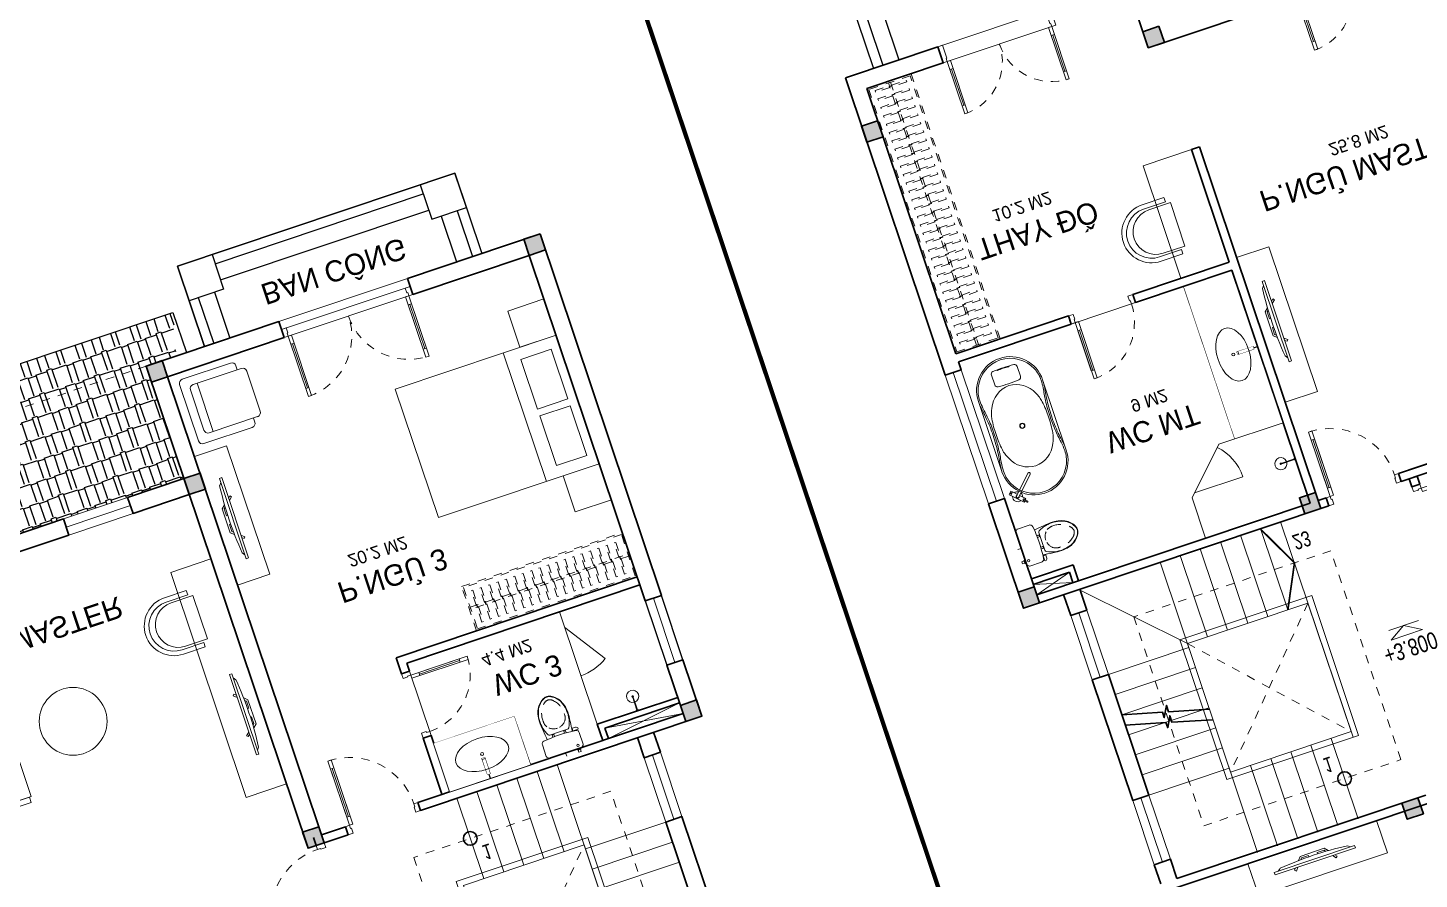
# Model space of a CAD drawing. Header units: metres. Extents: x 568336 to 569219, y 2065964 to 2066430.
# Drawn here: x 568357.95 to 568374.36, y 2066079.41 to 2066089.45 of the extents above; entities that cross this region are included whole.
import ezdxf

# ---------------------------------------------------------------- set-up
doc = ezdxf.new("R2010")
doc.units = ezdxf.units.M
for name, pattern in [('CENTER', [2, 1.25, -0.25, 0.25, -0.25]), ('DASHED', [0.75, 0.5, -0.25]), ('HIDDEN', [0.375, 0.25, -0.125]), ('HIDDEN2', [0.1875, 0.125, -0.0625]), ('X-5M-G-MB PHONGNGU$0$HIDDEN2', [0.1875, 0.125, -0.0625]), ('xref-thap C (mb tang 32-2)$0$HIDDEN', [0.375, 0.25, -0.125]), ('Xref-VCMT-BT3 - tuong bao$0$HIDDEN', [0.375, 0.25, -0.125])]:
    doc.linetypes.add(name, pattern=pattern)
doc.layers.get('0').update_dxf_attribs({"linetype": 'CONTINUOUS'})
doc.layers.get('DEFPOINTS').update_dxf_attribs({"linetype": 'CONTINUOUS'})
for name, color, linetype, lineweight in [('-CONCRETE', 1, 'CONTINUOUS', 35), ('-DOOR', 137, 'CONTINUOUS', 9), ('-FURNITURE', 46, 'CONTINUOUS', 9), ('-HIDE', 3, 'HIDDEN', 13), ('-KH', 143, 'CONTINUOUS', 13), ('-LINE1', 7, 'CONTINUOUS', 18), ('-RANH GIOI KHU DAT', 12, 'CENTER', 18), ('-TEXT', 7, 'CONTINUOUS', 15), ('-WALL', 4, 'CONTINUOUS', 35), ('Bighome_khuat', 251, 'DASHED', 5), ('TEXT25', 2, 'CONTINUOUS', 13)]:
    doc.layers.add(name, color=color, linetype=linetype, lineweight=lineweight)
for name, color, linetype in [('-HATCH CONCRETE', 54, 'CONTINUOUS'), ('1-NETMANH', 8, 'CONTINUOUS'), ('13. NET HATCH', 252, 'CONTINUOUS'), ('SOLO', 7, 'CONTINUOUS')]:
    doc.layers.add(name, color=color, linetype=linetype)
doc.styles.add('1', font='arial.ttf')
doc.styles.add('T1', font='', dxfattribs={"height": 200})
doc.styles.get('T1').set_extended_font_data('VNgeometric Light')

# ---------------------------------------------------------------- blocks, each defined once
blk = doc.blocks.new('XR.MB.LM123$0$tvi 1')
blk.add_lwpolyline([(29, 0), (29, -1000), (0, -1000), (0, 0)], close=True)
for points in [[(29, -50), (52, -81)], [(-24, -236), (-39, -252)], [(0, -285), (-39, -252)], [(0, -256), (-24, -236)], [(70, -315), (111, -350), (111, -650), (70, -685)], [(89, -446), (89, -360), (71, -345)], [(89, -446), (73, -446)], [(89, -554), (89, -640), (71, -655)], [(89, -554), (73, -554)], [(0, -715), (-39, -748)], [(-24, -764), (-39, -748)], [(0, -744), (-24, -764)], [(29, -950), (52, -919)]]:
    blk.add_lwpolyline(points)
blk.add_arc((-4025, -500), 4099, 354.1311, 5.8689)
blk = doc.blocks.new('Sink_Cicle')
blk.add_lwpolyline([(17, -50), (-17, -50), (-18, -252), (17, -252)], close=True)
blk.add_circle((0, -300), 17.5)
at = {"layer": 'DEFPOINTS'}
blk.add_line((0, -100), (0, 0), dxfattribs=at)
blk.add_wipeout([(17, -50), (-17, -50), (-18, -252), (17, -252)])
at = {"layer": '-FURNITURE', "linetype": 'Continuous'}
blk.add_ellipse((0, -300), major_axis=(-325, 0), ratio=0.584615, dxfattribs=at)
blk.add_line((-18, -237), (17, -237))
blk = doc.blocks.new('*U188')
at = {"ltscale": 300}
blk.add_lwpolyline([(0, 0), (1900, 0), (1900, -600), (0, -600)], close=True, dxfattribs=at)
blk.add_wipeout([(0, 0), (1900, 0), (1900, -600), (0, -600)], dxfattribs=at)
blk.add_blockref('Sink_Cicle', (950, 0), dxfattribs=at)
blk = doc.blocks.new('A$C52EE6B0C')
for p, q in [((-17.21, 15.73), (17.22, 15.73)), ((-17.21, -15.76), (17.25, -15.76))]:
    blk.add_line(p, q)
for radius in [1.2, 1.06]:
    blk.add_circle((0, -0.01), radius)
for centre, radius, start, end in [((-17.24, -0.01), 15.75, 90.00005, 180.00602), ((-17.21, 0), 15.03, 114.01434, 180.05883), ((-17.26, 0.1), 14.92, 89.8926, 114.01434), ((-18.18, -21.57), 37.31, 80.32537, 88.55949), ((-17.86, -16.41), 31.44, 80.9553, 88.85173), ((3.49, 116.01), 102.69, 260.80643, 264.35645), ((10, 158.8), 145.24, 261.32176, 262.65662), ((-0.88, 77.07), 62.8, 262.97229, 270.8035), ((-0.44, 89.41), 75.84, 265.33614, 270.33552), ((0.89, 77.07), 62.8, 269.1965, 277.02771), ((0.58, 84.46), 70.9, 269.53626, 275.75097), ((-18.44, 226.88), 214.55, 276.99221, 278.59677), ((-9.99, 158.8), 145.24, 277.34338, 278.67824), ((18.19, -21.57), 37.31, 91.44051, 99.67463), ((17.5, -11.01), 26.04, 90.57162, 98.52624), ((17.38, 0.65), 14.38, 65.52402, 90.57162), ((17.25, -0.01), 15.75, 359.99398, 89.99995), ((17.03, -0.12), 15.22, 0.40185, 65.52402), ((-7.45, -0.4), 12.19, 113.36694, 178.17202), ((-5.42, -2.21), 14.69, 98.51976, 117.85129), ((-0.26, -36.68), 49.55, 89.69838, 98.51976), ((0.27, -36.68), 49.55, 81.48024, 90.30162), ((5.43, -2.21), 14.69, 62.14871, 81.48024), ((7.46, -0.4), 12.19, 1.82798, 66.63306), ((28.3, 2.77), 0.286, 160.80789, 185.67758), ((1.03, 0.06), 27.11, 359.84479, 5.67758), ((28.15, 2.82), 0.123, 123.47411, 160.80789), ((28.12, 2.87), 0.0732, 85.79125, 123.47411), ((28.11, 2.83), 0.109, 39.09426, 85.79125), ((27.99, 2.72), 0.275, 4.9413, 41.00239), ((1.84, 0.05), 26.56, 359.86069, 5.81543), ((-17.24, -0.02), 15.75, 179.99398, 269.99995), ((-17.21, -0.03), 15.03, 179.94113, 245.98566), ((-7.45, 0.37), 12.19, 181.82798, 246.63306), ((7.46, 0.37), 12.19, 293.36694, 358.17202), ((17.25, -0.02), 15.75, 270.00005, 0.00602), ((17.03, 0.09), 15.22, 294.47598, 359.59814), ((1.03, -0.09), 27.11, 354.32242, 0.15521), ((28.3, -2.8), 0.286, 174.32242, 199.19211), ((28.15, -2.85), 0.123, 199.19211, 236.52589), ((28.12, -2.89), 0.0732, 236.52589, 274.20875), ((28.11, -2.86), 0.109, 274.20875, 320.90574), ((27.99, -2.75), 0.275, 318.99761, 355.0587), ((1.84, -0.08), 26.56, 354.18457, 0.13931), ((-5.42, 2.18), 14.69, 242.14871, 261.48024), ((-0.26, 36.65), 49.55, 261.48024, 270.30162), ((0.27, 36.65), 49.55, 269.69838, 278.51976), ((5.43, 2.18), 14.69, 278.51976, 297.85129), ((-17.26, -0.13), 14.92, 245.98566, 270.1074), ((-18.18, 21.54), 37.31, 271.44051, 279.67463), ((-17.86, 16.38), 31.44, 271.14827, 279.0447), ((3.49, -116.04), 102.69, 95.64355, 99.19357), ((10, -158.82), 145.24, 97.34338, 98.67824), ((-0.88, -77.1), 62.8, 89.1965, 97.02771), ((-0.44, -89.44), 75.84, 89.66448, 94.66386), ((0.58, -84.49), 70.9, 84.24903, 90.46374), ((0.89, -77.1), 62.8, 82.97229, 90.8035), ((-18.44, -226.91), 214.55, 81.40323, 83.00779), ((-9.99, -158.82), 145.24, 81.32176, 82.65662), ((18.19, 21.54), 37.31, 260.32537, 268.55949), ((17.5, 10.99), 26.04, 261.47376, 269.42838), ((17.38, -0.67), 14.38, 269.42838, 294.47598)]:
    blk.add_arc(centre, radius, start, end)
at = {"layer": 'DEFPOINTS'}
for tag, p in [('MODELNUMBER', (0, 0)), ('TRADENAME', (0, 0)), ('PRODUCT', (0, 0)), ('MATERIAL', (0, -0.01))]:
    blk.add_attdef(tag, p, '', height=0.001, dxfattribs=at)
blk = doc.blocks.new('A$C4D835AF5')
at = {"layer": '-FURNITURE', "ltscale": 8}
for p, q in [((-3.94, 0.33), (-3.94, 0.87)), ((-3.86, 0.31), (-3.92, 0.31)), ((3.15, 0.91), (-3.9, 0.91)), ((-3.55, 0.46), (-3.55, 0.49)), ((-3.34, 0.49), (-3.34, 0.46)), ((-0.59, 0), (-0.59, -12.09)), ((0.59, 0), (0.59, -12.09)), ((3.15, -0.91), (3.15, 0.91)), ((3.17, 0.9), (3.15, 0.9)), ((3.17, -0.9), (3.17, 0.9)), ((3.19, 0.91), (3.98, 0.91)), ((4, -0.89), (4, 0.89)), ((-3.94, -0.87), (-3.94, -0.33)), ((-3.86, -0.31), (-3.92, -0.31)), ((-0.59, -0.91), (-3.9, -0.91)), ((-3.7, -0.45), (-3.7, -0.42)), ((-3.63, -0.46), (-3.62, -0.45)), ((-3.59, -0.47), (-3.59, -0.46)), ((-3.52, -0.47), (-3.52, -0.47)), ((-3.48, -0.49), (-3.49, -0.47)), ((-3.41, -0.49), (-3.4, -0.47)), ((-3.37, -0.47), (-3.37, -0.47)), ((-3.3, -0.47), (-3.3, -0.46)), ((-3.26, -0.46), (-3.27, -0.45)), ((-3.19, -0.45), (-3.19, -0.42)), ((3.15, -0.91), (0.59, -0.91)), ((3.17, -0.9), (3.15, -0.9)), ((3.19, -0.91), (3.98, -0.91))]:
    blk.add_line(p, q, dxfattribs=at)
for radius in [0.311, 0.264]:
    blk.add_circle((3.58, 0), radius, dxfattribs=at)
for centre, radius, start, end in [((-5.16, 0), 0.25, 92.26055, 178.09314), ((-5.17, -0.01), 0.24, 175.39887, 267.68368), ((-5.41, -2528.91), 2529.16, 89.96608, 89.99458), ((-3.9, 0.87), 0.0394, 90, 180), ((-3.92, 0.33), 0.0197, 180, 270), ((-3.44, -0.18), 0.68, 90.01556, 98.89807), ((-3.45, -0.18), 0.68, 81.10193, 89.98434), ((0, 0), 2.36, 22.54031, 157.45969), ((0, 0), 0.787, 318.59038, 221.40962), ((0, 0), 0.591, 0, 180), ((3.19, 0.89), 0.0197, 90, 180), ((3.98, 0.89), 0.0197, 0, 90), ((-4.56, 275.44), 275.69, 269.87137, 270.13441), ((-3.92, -0.33), 0.0197, 90, 180), ((-3.9, -0.87), 0.0394, 180, 270), ((-3.69, -0.45), 0.0116, 184.97306, 258.03407), ((-3.65, -0.25), 0.212, 257.28159, 272.58374), ((-3.64, -0.45), 0.0113, 272.46568, 345.44763), ((-3.58, -0.47), 0.0111, 186.41498, 247.44266), ((-3.54, -0.29), 0.191, 257.51752, 274.78533), ((-3.53, -0.47), 0.013, 270.86275, 343.93336), ((-3.47, -0.49), 0.0123, 192.37903, 260.14229), ((-3.45, -0.3), 0.207, 262.20059, 277.93411), ((-3.42, -0.49), 0.0113, 277.30775, 350.61998), ((-3.36, -0.47), 0.012, 194.1286, 259.0417), ((-3.34, -0.27), 0.209, 264.20628, 279.02841), ((-3.31, -0.47), 0.013, 269.18756, 350.22193), ((-3.25, -0.45), 0.0111, 194.19217, 261.8514), ((-3.24, -0.24), 0.225, 267.1756, 281.67278), ((-3.2, -0.45), 0.0128, 280.60322, 352.14738), ((0, 0), 2.36, 202.54031, 255.4906), ((0, 0), 2.36, 284.50926, 337.45969), ((3.19, -0.89), 0.0197, 180, 270), ((3.98, -0.89), 0.0197, 270, 0), ((0, -12.09), 0.591, 180, 0)]:
    blk.add_arc(centre, radius, start, end, dxfattribs=at)
blk.add_ellipse((-3.44, 0), major_axis=(0.555, 0), ratio=0.849194, dxfattribs=at)
for tag, p in [('MODELNUMBER', (0, 0.01)), ('TRADENAME', (0, 0.01)), ('PRODUCT', (0, 0.01)), ('MATERIAL', (0, 0))]:
    blk.add_attdef(tag, p, '', height=0.001, dxfattribs=at)
blk = doc.blocks.new('A$C513779E1')
at = {"layer": '-FURNITURE', "ltscale": 5}
for p, q in [((-156, -560), (-156, -682)), ((164, -561), (164, -682))]:
    blk.add_line(p, q, dxfattribs=at)
for centre, radius, start, end in [((-121, -560), 34.2, 97.7975, 180.4786), ((-1, -2204), 1683, 85.3853, 94.2746), ((130, -561), 34.2, 359.5588, 82.2399), ((-122, -683), 34.2, 179.465, 262.1462), ((-1, 962), 1683, 265.7382, 274.6274), ((130, -682), 34.2, 277.7038, 0.3849)]:
    blk.add_arc(centre, radius, start, end, dxfattribs=at)
at = {"layer": '-FURNITURE', "ltscale": 8}
ref = blk.add_blockref('A$C4D835AF5', (-319, 776), dxfattribs=dict(at, xscale=-25.08682081009749, yscale=25.08682081009749, zscale=25.08682081009749, rotation=45))
ref.add_attrib('MODELNUMBER', 'K-T97328-4', (-319, 776), dxfattribs={"layer": 'DEFPOINTS', "height": 0.0251, "rotation": 225})
ref.add_attrib('TRADENAME', 'PURIST', (-319, 776), dxfattribs={"layer": 'DEFPOINTS', "height": 0.0251, "rotation": 225})
ref.add_attrib('PRODUCT', 'BATH FILLER', (-319, 776), dxfattribs={"layer": 'DEFPOINTS', "height": 0.0251, "rotation": 225})
ref.add_attrib('MATERIAL', 'PREMIUM MATERIALS', (-319, 776), dxfattribs={"layer": 'DEFPOINTS', "height": 0.0251, "rotation": 225})
at = {"layer": '-FURNITURE', "xscale": 25.39829667096628, "yscale": 25.39829667096628, "zscale": 25.39829667096628, "rotation": 270}
blk.add_blockref('A$C52EE6B0C', (0, 0), dxfattribs=at).add_auto_attribs({'MODELNUMBER': 'K-1800', 'TRADENAME': 'ABRAZO', 'PRODUCT': 'BATH', 'MATERIAL': 'LITHOCAST'})
blk = doc.blocks.new('shower')
for points in [[(180919, -32316), (180912, -32316), (180912, -32147), (180919, -32147)], [(180929, -32327), (180902, -32327), (180902, -32316), (180929, -32316)]]:
    blk.add_lwpolyline(points, close=True)
for radius, start, end in [(72, 272.7907, 267.2093), (8.35, 294.8355, 245.1645)]:
    blk.add_arc((180916, -32147), radius, start, end)
blk = doc.blocks.new('A$C18091ED7')
for p, q in [((0, -42), (0, 0)), ((146, -27), (179, -27)), ((146, -27), (146, -30)), ((146, -30), (166, -30)), ((153, -37), (146, -30)), ((152, 0), (152, -27)), ((152, 0), (179, 0)), ((153, -37), (166, -37)), ((153, -40), (153, -37)), ((153, -40), (178, -40)), ((153, -40), (178, -40)), ((153, -40), (153, -42)), ((185, -30), (166, -30)), ((178, -37), (166, -37)), ((185, -30), (178, -37)), ((178, -37), (178, -40)), ((178, -40), (178, -42)), ((179, 0), (179, -27)), ((179, -27), (185, -27)), ((185, -27), (185, -30)), ((-83, -267), (-83, -300)), ((-83, -278), (-83, -288)), ((-61, -290), (-83, -290)), ((-63, -265), (-81, -265)), ((-61, -267), (-61, -300)), ((61, -267), (61, -300)), ((61, -290), (83, -290)), ((63, -265), (81, -265)), ((83, -267), (83, -300)), ((83, -278), (83, -288)), ((165, -262), (165, -290)), ((168, -260), (228, -260)), ((168, -292), (207, -292)), ((231, -274), (231, -262))]:
    blk.add_line(p, q)
for points in [[(230, -219, -0.137407), (225, -235), (222, -241, -0.236081), (198, -255, -0.051961), (-198, -255, -0.236081), (-222, -241), (-225, -235, -0.137407), (-230, -219), (-230, -72, -0.198912), (-226, -63), (-209, -46, -0.198912), (-200, -42), (0, -42), (200, -42, -0.198912), (209, -46), (226, -63, -0.198912), (230, -72)], [(144, -619, -0.212405), (26, -734, -0.027685), (-1, -739, -0.022279), (-26, -734, -0.212405), (-144, -619, -0.142796), (-167, -428, -0.093005), (-128, -309, -0.256439), (-111, -300), (0, -300), (111, -300, -0.256439), (128, -309, -0.093005), (167, -428, -0.142796)]]:
    blk.add_lwpolyline(points, format="xyb", close=True)
at = {"linetype": 'xref-thap C (mb tang 32-2)$0$HIDDEN', "ltscale": 100}
blk.add_lwpolyline([(61, -669, -0.199031), (0, -699, -0.199031), (-61, -669, -0.218924), (-132, -478, -0.153791), (-112, -404, -0.236701), (0, -348, -0.236701), (112, -404, -0.153791), (132, -478, -0.218924)], format="xyb", close=True, dxfattribs=at)
blk.add_circle((166, -78), 13.9)
for centre, radius, start, end in [((-81, -267), 1.98, 90, 180), ((-63, -267), 1.98, 0, 90), ((63, -267), 1.98, 90, 180), ((81, -267), 1.98, 0, 90), ((168, -262), 2.47, 90, 180), ((168, -290), 2.47, 180, 270), ((207, -277), 15.5, 270, 306.4659), ((168, -225), 80.1, 306.4659, 320.3123), ((228, -274), 2.47, 320.3123, 0)]:
    blk.add_arc(centre, radius, start, end)
for points in [[(-156, -259), (-157, -267), (-164, -328), (-169, -385), (-184, -528), (-136, -679), (-50, -735), (-20, -741), (0, -744)], [(156, -259), (157, -267), (164, -328), (169, -385), (184, -528), (136, -679), (50, -735), (20, -741), (0, -744)]]:
    blk.add_open_spline(points, degree=3, knots=[130.613938, 130.613938, 130.613938, 130.613938, 152.852109, 311.129351, 417.703951, 561.383393, 697.692632, 710.812262, 710.812262, 710.812262, 710.812262])
blk = doc.blocks.new('*U96')
at = {"color": 251}
blk.add_line((-70, 100), (-70, 600), dxfattribs=at)
for points in [[(-50, 0), (-50, 700), (-90, 700), (-90, 0)], [(-50, 100), (-90, 100), (-90, 600), (-50, 600)], [(-800, -100), (-740, -100), (-740, -40), (-750, -40), (-750, 0), (-800, 0)], [(0, -100), (-60, -100), (-60, -40), (-50, -40), (-50, 0), (0, 0)]]:
    blk.add_lwpolyline(points, close=True)
at = {"layer": 'Bighome_khuat', "linetype": 'Xref-VCMT-BT3 - tuong bao$0$HIDDEN'}
blk.add_arc((-50, 0), 700, 90, 180, dxfattribs=at)
blk = doc.blocks.new('*U87')
for p, q in [((-1310, 550), (-1350, 550)), ((-1330, 100), (-1330, 550)), ((-90, 550), (-50, 550)), ((-70, 100), (-70, 550)), ((-1310, 100), (-1350, 100)), ((-90, 100), (-50, 100))]:
    blk.add_line(p, q)
for points in [[(-1350, 0), (-1310, 0), (-1310, 650), (-1350, 650)], [(-50, 0), (-90, 0), (-90, 650), (-50, 650)], [(-1400, -200), (-1340, -200), (-1340, -40), (-1350, -40), (-1350, 0), (-1400, 0)], [(0, -200), (-60, -200), (-60, -40), (-50, -40), (-50, 0), (0, 0)]]:
    blk.add_lwpolyline(points, close=True)
at = {"linetype": 'HIDDEN', "ltscale": 0.1}
for centre, start, end in [((-1350, 0), 0, 90), ((-50, 0), 90, 180)]:
    blk.add_arc(centre, 650, start, end, dxfattribs=at)
blk = doc.blocks.new('*U88')
at = {"color": 251}
blk.add_line((-70, 100), (-70, 700), dxfattribs=at)
for points in [[(-50, 0), (-50, 800), (-90, 800), (-90, 0)], [(-50, 100), (-90, 100), (-90, 700), (-50, 700)], [(-900, -100), (-840, -100), (-840, -40), (-850, -40), (-850, 0), (-900, 0)], [(0, -100), (-60, -100), (-60, -40), (-50, -40), (-50, 0), (0, 0)]]:
    blk.add_lwpolyline(points, close=True)
at = {"layer": 'Bighome_khuat', "linetype": 'Xref-VCMT-BT3 - tuong bao$0$HIDDEN'}
blk.add_arc((-50, 0), 800, 90, 180, dxfattribs=at)
blk = doc.blocks.new('*U186')
at = {"linetype": 'X-5M-G-MB PHONGNGU$0$HIDDEN2'}
for points in [[(0, 600), (0, 0), (3600, 0), (3600, 600)], [(3580, 580), (3580, 20), (20, 20), (20, 580)], [(3580, 287), (3580, 313), (20, 313), (20, 287)], [(114, 319), (109, 319), (109, 280), (114, 280)], [(228, 319), (223, 319), (223, 280), (228, 280)], [(342, 319), (337, 319), (337, 280), (342, 280)], [(456, 319), (451, 319), (451, 280), (456, 280)], [(570, 319), (565, 319), (565, 280), (570, 280)], [(684, 319), (679, 319), (679, 280), (684, 280)], [(798, 319), (793, 319), (793, 280), (798, 280)], [(912, 319), (907, 319), (907, 280), (912, 280)], [(1026, 319), (1021, 319), (1021, 280), (1026, 280)], [(1140, 319), (1135, 319), (1135, 280), (1140, 280)], [(1254, 319), (1249, 319), (1249, 280), (1254, 280)], [(1368, 319), (1363, 319), (1363, 280), (1368, 280)], [(1482, 319), (1477, 319), (1477, 280), (1482, 280)], [(1596, 319), (1591, 319), (1591, 280), (1596, 280)], [(1710, 319), (1705, 319), (1705, 280), (1710, 280)], [(1824, 319), (1819, 319), (1819, 280), (1824, 280)], [(1938, 319), (1933, 319), (1933, 280), (1938, 280)], [(2052, 319), (2047, 319), (2047, 280), (2052, 280)], [(2166, 319), (2161, 319), (2161, 280), (2166, 280)], [(2280, 319), (2275, 319), (2275, 280), (2280, 280)], [(2394, 319), (2389, 319), (2389, 280), (2394, 280)], [(2508, 319), (2503, 319), (2503, 280), (2508, 280)], [(2622, 319), (2617, 319), (2617, 280), (2622, 280)], [(2736, 319), (2731, 319), (2731, 280), (2736, 280)], [(2850, 319), (2845, 319), (2845, 280), (2850, 280)], [(2964, 319), (2959, 319), (2959, 280), (2964, 280)], [(3078, 319), (3073, 319), (3073, 280), (3078, 280)], [(3192, 319), (3187, 319), (3187, 280), (3192, 280)], [(3306, 319), (3301, 319), (3301, 280), (3306, 280)], [(3420, 319), (3415, 319), (3415, 280), (3420, 280)], [(3534, 319), (3529, 319), (3529, 280), (3534, 280)]]:
    blk.add_lwpolyline(points, close=True, dxfattribs=at)
for points in [[(122, 313), (122, 515), (100, 515), (100, 313)], [(236, 313), (236, 515), (214, 515), (214, 313)], [(350, 313), (350, 515), (328, 515), (328, 313)], [(464, 313), (464, 515), (442, 515), (442, 313)], [(578, 313), (578, 515), (556, 515), (556, 313)], [(692, 313), (692, 515), (670, 515), (670, 313)], [(806, 313), (806, 515), (784, 515), (784, 313)], [(920, 313), (920, 515), (898, 515), (898, 313)], [(1034, 313), (1034, 515), (1012, 515), (1012, 313)], [(1148, 313), (1148, 515), (1126, 515), (1126, 313)], [(1262, 313), (1262, 515), (1240, 515), (1240, 313)], [(1376, 313), (1376, 515), (1354, 515), (1354, 313)], [(1490, 313), (1490, 515), (1468, 515), (1468, 313)], [(1604, 313), (1604, 515), (1582, 515), (1582, 313)], [(1718, 313), (1718, 515), (1696, 515), (1696, 313)], [(1832, 313), (1832, 515), (1810, 515), (1810, 313)], [(1946, 313), (1946, 515), (1924, 515), (1924, 313)], [(2060, 313), (2060, 515), (2038, 515), (2038, 313)], [(2174, 313), (2174, 515), (2152, 515), (2152, 313)], [(2288, 313), (2288, 515), (2266, 515), (2266, 313)], [(2402, 313), (2402, 515), (2380, 515), (2380, 313)], [(2516, 313), (2516, 515), (2494, 515), (2494, 313)], [(2630, 313), (2630, 515), (2608, 515), (2608, 313)], [(2744, 313), (2744, 515), (2722, 515), (2722, 313)], [(2858, 313), (2858, 515), (2836, 515), (2836, 313)], [(2972, 313), (2972, 515), (2950, 515), (2950, 313)], [(3086, 313), (3086, 515), (3064, 515), (3064, 313)], [(3200, 313), (3200, 515), (3178, 515), (3178, 313)], [(3314, 313), (3314, 515), (3292, 515), (3292, 313)], [(3428, 313), (3428, 515), (3406, 515), (3406, 313)], [(3542, 313), (3542, 515), (3520, 515), (3520, 313)], [(100, 287), (100, 92), (122, 92), (122, 287)], [(214, 287), (214, 92), (236, 92), (236, 287)], [(328, 287), (328, 92), (350, 92), (350, 287)], [(442, 287), (442, 92), (464, 92), (464, 287)], [(556, 287), (556, 92), (578, 92), (578, 287)], [(670, 287), (670, 92), (692, 92), (692, 287)], [(784, 287), (784, 92), (806, 92), (806, 287)], [(898, 287), (898, 92), (920, 92), (920, 287)], [(1012, 287), (1012, 92), (1034, 92), (1034, 287)], [(1126, 287), (1126, 92), (1148, 92), (1148, 287)], [(1240, 287), (1240, 92), (1262, 92), (1262, 287)], [(1354, 287), (1354, 92), (1376, 92), (1376, 287)], [(1468, 287), (1468, 92), (1490, 92), (1490, 287)], [(1582, 287), (1582, 92), (1604, 92), (1604, 287)], [(1696, 287), (1696, 92), (1718, 92), (1718, 287)], [(1810, 287), (1810, 92), (1832, 92), (1832, 287)], [(1924, 287), (1924, 92), (1946, 92), (1946, 287)], [(2038, 287), (2038, 92), (2060, 92), (2060, 287)], [(2152, 287), (2152, 92), (2174, 92), (2174, 287)], [(2266, 287), (2266, 92), (2288, 92), (2288, 287)], [(2380, 287), (2380, 92), (2402, 92), (2402, 287)], [(2494, 287), (2494, 92), (2516, 92), (2516, 287)], [(2608, 287), (2608, 92), (2630, 92), (2630, 287)], [(2722, 287), (2722, 92), (2744, 92), (2744, 287)], [(2836, 287), (2836, 92), (2858, 92), (2858, 287)], [(2950, 287), (2950, 92), (2972, 92), (2972, 287)], [(3064, 287), (3064, 92), (3086, 92), (3086, 287)], [(3178, 287), (3178, 92), (3200, 92), (3200, 287)], [(3292, 287), (3292, 92), (3314, 92), (3314, 287)], [(3406, 287), (3406, 92), (3428, 92), (3428, 287)], [(3520, 287), (3520, 92), (3542, 92), (3542, 287)]]:
    blk.add_lwpolyline(points, dxfattribs=at)
blk = doc.blocks.new('A$C06be1633')
at = {"layer": '-FURNITURE'}
for p, q in [((0, 54), (0, 324)), ((54, 54), (54, 324)), ((81, 0), (81, 270)), ((621, 270), (621, 0)), ((648, 324), (648, 54)), ((701, 324), (701, 54)), ((0, 54), (54, 54)), ((621, 0), (81, 0)), ((648, 54), (701, 54))]:
    blk.add_line(p, q, dxfattribs=at)
for centre, radius in [((351, 324), 351), ((351, 324), 297), ((351, 270), 270)]:
    blk.add_arc(centre, radius, 0, 180, dxfattribs=at)
blk = doc.blocks.new('DANH COT')
at = {"layer": '-KH'}
blk.add_line((0, 0), (368, 0), dxfattribs=at)
blk.add_lwpolyline([(379, 118), (-11, 118), (184, 0)], close=True, dxfattribs=at)
blk.add_solid([(184, 0), (184, 118), (379, 118), (184, 0)], dxfattribs=at)
at = {"layer": '-TEXT', "style": '1', "width": 0.75}
blk.add_attdef('CAODO', (-142, 178), '', height=180, dxfattribs=at)
blk = doc.blocks.new('A$C5C575821')
at = {"layer": '-CONCRETE'}
h = blk.add_hatch(color=256, dxfattribs=at)
h.dxf.hatch_style = 1
h.paths.add_polyline_path([(0, 200), (0, 0), (200, 0), (200, 200)])
blk.add_lwpolyline([(0, 0), (200, 0), (200, 200), (0, 200)], close=True, dxfattribs=at)
blk = doc.blocks.new('LUOI M1')
at = {"layer": '-WALL'}
for p in [(-200, 13100), (4600, 13100), (8100, 13100), (-200, 9400), (4600, 9400), (8100, 9400), (-200, 5600), (4600, 5600), (8100, 5600), (-200, -200), (4600, -200), (8100, -200)]:
    blk.add_blockref('A$C5C575821', p, dxfattribs=at)
blk = doc.blocks.new('BT1-T2')
at = {"layer": '-DOOR'}
for points in [[(196388, 41961), (196188, 41961), (196188, 41161), (196388, 41161)], [(196388, 38861), (196188, 38861), (196188, 39661), (196388, 39661)], [(195887, 37301), (195687, 37301), (195687, 35701), (195887, 35701)], [(196837, 32001), (198237, 32001), (198237, 32201), (196837, 32201)]]:
    blk.add_lwpolyline(points, close=True, dxfattribs=at)
for points in [[(196288, 41161), (196288, 41961)], [(196288, 39661), (196288, 38861)], [(195787, 35701), (195787, 37301)], [(198087, 35601), (197287, 35601)]]:
    blk.add_lwpolyline(points, dxfattribs=at)
at = {"layer": '-FURNITURE'}
for points in [[(197239, 42701), (197239, 42301), (198839, 42301), (198839, 42701)], [(199787, 35480), (199387, 35480), (199387, 37280), (199787, 37280)]]:
    blk.add_lwpolyline(points, close=True, dxfattribs=at)
for points in [[(196337, 38371), (195887, 38501)], [(196337, 38501), (195887, 38371)], [(198034, 37954), (198634, 37954)], [(199287, 34101), (198687, 34101), (198687, 35501)]]:
    blk.add_lwpolyline(points, dxfattribs=at)
at = {"layer": '-HIDE', "ltscale": 10}
for points in [[(198888, 39611), (197388, 41211)], [(197388, 39611), (198888, 41211)]]:
    blk.add_lwpolyline(points, dxfattribs=at)
at = {"layer": '-KH', "linetype": 'HIDDEN2', "ltscale": 5}
blk.add_lwpolyline([(199340, 41711), (199340, 39111), (196888, 39111), (196888, 41711)], close=True, dxfattribs=at)
at = {"layer": '-LINE1'}
for p, q in [((197388, 42211), (197388, 38611)), ((197638, 42211), (197638, 41211)), ((197888, 42211), (197888, 41211)), ((198138, 42211), (198138, 41211)), ((198388, 42211), (198388, 41211)), ((198638, 42211), (198638, 41211)), ((198888, 41281), (198888, 38611)), ((197638, 39611), (197638, 38611)), ((197888, 39611), (197888, 38611)), ((198138, 39611), (198138, 38611)), ((198388, 39611), (198388, 38611)), ((198638, 39611), (198638, 38611))]:
    blk.add_line(p, q, dxfattribs=at)
for points in [[(198958, 39541), (197318, 39541), (197318, 41281), (198958, 41281)], [(198888, 39611), (197388, 39611), (197388, 41211), (198888, 41211)]]:
    blk.add_lwpolyline(points, close=True, dxfattribs=at)
for points in [[(197388, 41161), (196388, 41161)], [(197388, 40911), (196388, 40911)], [(197388, 40661), (196388, 40661)], [(197388, 40411), (196388, 40411)], [(197388, 40161), (196388, 40161)], [(197388, 39911), (196388, 39911)], [(197388, 39661), (196388, 39661)], [(197388, 39611), (196388, 38611)]]:
    blk.add_lwpolyline(points, dxfattribs=at)
at = {"layer": '-LINE1', "const_width": 20}
blk.add_lwpolyline([(198638, 38611), (198888, 39111), (198638, 39611)], dxfattribs=at)
at = {"layer": '-RANH GIOI KHU DAT', "linetype": 'HIDDEN', "ltscale": 10, "const_width": 50}
blk.add_lwpolyline([(193687, 28101), (206187, 28101), (206187, 48101), (193687, 48101)], close=True, dxfattribs=at)
at = {"layer": '-WALL'}
for p, q in [((195887, 42301), (199487, 42301)), ((196188, 41961), (196188, 42201)), ((196388, 41961), (196388, 42201)), ((196388, 42201), (199487, 42201)), ((196188, 39661), (196188, 41161)), ((196388, 39661), (196388, 41161)), ((196188, 38611), (196188, 38861)), ((196388, 38611), (196388, 38861)), ((195687, 38601), (199487, 38601)), ((195687, 37301), (195687, 38601)), ((199487, 38501), (199487, 38601)), ((203987, 38601), (200387, 38601)), ((200387, 38501), (200387, 38601)), ((195887, 37301), (195887, 38501)), ((195887, 38501), (199287, 38501)), ((196337, 38371), (196337, 38501)), ((196407, 38301), (196407, 38501)), ((199387, 34101), (199387, 38501)), ((199387, 38501), (199487, 38501)), ((203987, 38501), (200387, 38501)), ((200387, 38501), (200887, 38501)), ((195887, 38371), (196337, 38371)), ((195887, 38301), (196407, 38301)), ((195687, 32001), (195687, 35701)), ((195887, 35601), (195887, 35701)), ((195887, 35601), (197287, 35601)), ((195887, 32201), (195887, 35501)), ((195887, 35501), (197287, 35501)), ((197287, 35501), (197287, 35601)), ((198087, 35501), (198087, 35601)), ((198087, 35501), (199287, 35501)), ((199287, 34101), (199287, 35501)), ((199287, 34101), (199387, 34101)), ((199287, 34101), (199387, 34101)), ((200987, 32801), (199187, 32801)), ((199187, 32201), (199187, 32801))]:
    blk.add_line(p, q, dxfattribs=at)
for points in [[(196388, 41961), (196188, 41961)], [(196388, 41161), (196188, 41161)], [(196388, 40290), (196852, 40414), (196852, 40480), (196920, 40353), (196920, 40433), (197388, 40559)], [(196388, 40161), (196852, 40286), (196852, 40352), (196920, 40225), (196920, 40304), (197388, 40430)], [(196388, 39661), (196188, 39661)], [(196388, 38861), (196188, 38861)], [(195887, 37301), (195687, 37301)], [(195887, 35701), (195687, 35701)], [(195887, 32201), (196837, 32201), (196837, 32001), (195687, 32001)]]:
    blk.add_lwpolyline(points, dxfattribs=at)
blk.add_lwpolyline([(200587, 38701), (200487, 38701), (200487, 38601), (200587, 38601)], close=True, dxfattribs=at)
blk.add_circle((198638, 41711), 80.5, dxfattribs=at)
at = {"layer": '1-NETMANH'}
blk.add_line((196037, 31001), (196037, 32001), dxfattribs=at)
at = {"layer": 'SOLO'}
for points in [[(196152, 31431), (196152, 32001)], [(196352, 31431), (196352, 32001)]]:
    blk.add_lwpolyline(points, dxfattribs=at)
at = {"layer": '-DOOR'}
for name, p, rotation in [('*U96', (200587, 38701), 270), ('*U88', (199487, 38501), 180)]:
    blk.add_blockref(name, p, dxfattribs=dict(at, rotation=rotation))
at = {"layer": '-DOOR', "xscale": -1}
for name, p in [('*U96', (197287, 35601)), ('*U87', (200987, 32801)), ('*U87', (196837, 32201))]:
    blk.add_blockref(name, p, dxfattribs=at)
at = {"layer": '-FURNITURE', "extrusion": (0, 0, -1), "rotation": 269.9963102775916}
blk.add_blockref('XR.MB.LM123$0$tvi 1', (-197500, 42526), dxfattribs=at)
at = {"layer": '-FURNITURE', "rotation": 90.00000000000001}
blk.add_blockref('A$C18091ED7', (195845, 37923), dxfattribs=at)
at = {"layer": '-FURNITURE', "xscale": -1, "rotation": 90}
for name, p in [('shower', (166961, 218867)), ('A$C06be1633', (198853, 35237))]:
    blk.add_blockref(name, p, dxfattribs=at)
at = {"layer": '-FURNITURE', "extrusion": (0, 0, -1), "xscale": -1, "rotation": 180.0036897224084}
blk.add_blockref('XR.MB.LM123$0$tvi 1', (-199613, 35841), dxfattribs=at)
at = {"layer": '-FURNITURE', "extrusion": (0, 0, -1), "xscale": -0.916666666665974, "yscale": 0.916666666665974, "zscale": -0.916666666665974, "rotation": 90}
blk.add_blockref('*U186', (-195887, 35501), dxfattribs=at)
at = {"layer": '-WALL'}
ref = blk.add_blockref('DANH COT', (199690, 40220), dxfattribs=at)
ref.add_attrib('CAODO', '+3.800', (199547, 40398), dxfattribs={"layer": '-TEXT', "height": 200, "style": '1', "width": 0.75})
blk.add_blockref('A$C513779E1', (196360, 36556))
at = {"layer": '-TEXT', "style": '1', "width": 0.75}
for s, p in [('1', (198457, 41407)), ('23', (198950, 38796))]:
    blk.add_text(s, height=180, dxfattribs=at).set_placement(p)
at = {"layer": '-TEXT', "color": 2}
for s, p in [('WC MT', (197243, 36950)), ('P.NGỦ MASTER', (199868, 34826)), ('THAY ĐỒ', (196520, 34306))]:
    blk.add_text(s, height=250, dxfattribs=at).set_placement(p)
at = {"layer": 'TEXT25', "style": 'T1'}
for s, p in [('9 M2', (197649, 36676)), ('25.8 M2', (200827, 34553)), ('10.2 M2', (196815, 34032))]:
    blk.add_text(s, height=150, rotation=0, dxfattribs=at).set_placement(p)
at = {"layer": '-FURNITURE', "extrusion": (0, 0, -1), "zscale": -1, "rotation": 90.00000000000001}
blk.add_blockref('*U188', (-199287, 35601), dxfattribs=at)
at = {"layer": '-FURNITURE'}
blk.add_lwpolyline([(198487, 37501), (199287, 37501), (199287, 38501), (197987, 38501), (197987, 38001)], close=True, dxfattribs=at)
blk.add_arc((198034, 37954), 600, 315, 0, dxfattribs=at)
at = {"layer": '-WALL'}
for p, q in [((199287, 35601), (199287, 38501)), ((198087, 35601), (199287, 35601))]:
    blk.add_line(p, q, dxfattribs=at)
at = {"layer": '-CONCRETE', "xscale": -1}
blk.add_blockref('LUOI M1', (203987, 32801), dxfattribs=at)
blk = doc.blocks.new('*U175')
at = {"ltscale": 300}
blk.add_lwpolyline([(0, 0), (1000, 0), (1000, -600), (0, -600)], close=True, dxfattribs=at)
blk.add_wipeout([(0, 0), (1000, 0), (1000, -600), (0, -600)], dxfattribs=at)
blk.add_blockref('Sink_Cicle', (500, 0), dxfattribs=at)
blk = doc.blocks.new('A$C32e20c34')
blk.add_line((657, 2050), (657, 450))
for points in [[(0, 2050), (450, 2050), (450, 2500), (0, 2500)], [(109, 1910), (485.5, 1910), (485.5, 1292.5), (109, 1292.5)], [(109, 590), (485.5, 590), (485.5, 1207.5), (109, 1207.5)], [(0, 450), (450, 450), (450, 0), (0, 0)]]:
    blk.add_lwpolyline(points, close=True)
blk.add_lwpolyline([(0, 2050), (2000, 2050), (2000, 450), (0, 450), (0, 2050)])
blk = doc.blocks.new('*U189')
at = {"linetype": 'X-5M-G-MB PHONGNGU$0$HIDDEN2'}
for points in [[(0, 600), (0, 0), (2182, 0), (2182, 600)], [(2162, 580), (2162, 20), (20, 20), (20, 580)], [(2162, 287), (2162, 313), (20, 313), (20, 287)], [(114, 319), (109, 319), (109, 280), (114, 280)], [(228, 319), (223, 319), (223, 280), (228, 280)], [(342, 319), (337, 319), (337, 280), (342, 280)], [(456, 319), (451, 319), (451, 280), (456, 280)], [(570, 319), (565, 319), (565, 280), (570, 280)], [(684, 319), (679, 319), (679, 280), (684, 280)], [(798, 319), (793, 319), (793, 280), (798, 280)], [(912, 319), (907, 319), (907, 280), (912, 280)], [(1026, 319), (1021, 319), (1021, 280), (1026, 280)], [(1140, 319), (1135, 319), (1135, 280), (1140, 280)], [(1254, 319), (1249, 319), (1249, 280), (1254, 280)], [(1368, 319), (1363, 319), (1363, 280), (1368, 280)], [(1482, 319), (1477, 319), (1477, 280), (1482, 280)], [(1596, 319), (1591, 319), (1591, 280), (1596, 280)], [(1710, 319), (1705, 319), (1705, 280), (1710, 280)], [(1824, 319), (1819, 319), (1819, 280), (1824, 280)], [(1938, 319), (1933, 319), (1933, 280), (1938, 280)], [(2052, 319), (2047, 319), (2047, 280), (2052, 280)]]:
    blk.add_lwpolyline(points, close=True, dxfattribs=at)
for points in [[(122, 313), (122, 515), (100, 515), (100, 313)], [(236, 313), (236, 515), (214, 515), (214, 313)], [(350, 313), (350, 515), (328, 515), (328, 313)], [(464, 313), (464, 515), (442, 515), (442, 313)], [(578, 313), (578, 515), (556, 515), (556, 313)], [(692, 313), (692, 515), (670, 515), (670, 313)], [(806, 313), (806, 515), (784, 515), (784, 313)], [(920, 313), (920, 515), (898, 515), (898, 313)], [(1034, 313), (1034, 515), (1012, 515), (1012, 313)], [(1148, 313), (1148, 515), (1126, 515), (1126, 313)], [(1262, 313), (1262, 515), (1240, 515), (1240, 313)], [(1376, 313), (1376, 515), (1354, 515), (1354, 313)], [(1490, 313), (1490, 515), (1468, 515), (1468, 313)], [(1604, 313), (1604, 515), (1582, 515), (1582, 313)], [(1718, 313), (1718, 515), (1696, 515), (1696, 313)], [(1832, 313), (1832, 515), (1810, 515), (1810, 313)], [(1946, 313), (1946, 515), (1924, 515), (1924, 313)], [(2060, 313), (2060, 515), (2038, 515), (2038, 313)], [(100, 287), (100, 92), (122, 92), (122, 287)], [(214, 287), (214, 92), (236, 92), (236, 287)], [(328, 287), (328, 92), (350, 92), (350, 287)], [(442, 287), (442, 92), (464, 92), (464, 287)], [(556, 287), (556, 92), (578, 92), (578, 287)], [(670, 287), (670, 92), (692, 92), (692, 287)], [(784, 287), (784, 92), (806, 92), (806, 287)], [(898, 287), (898, 92), (920, 92), (920, 287)], [(1012, 287), (1012, 92), (1034, 92), (1034, 287)], [(1126, 287), (1126, 92), (1148, 92), (1148, 287)], [(1240, 287), (1240, 92), (1262, 92), (1262, 287)], [(1354, 287), (1354, 92), (1376, 92), (1376, 287)], [(1468, 287), (1468, 92), (1490, 92), (1490, 287)], [(1582, 287), (1582, 92), (1604, 92), (1604, 287)], [(1696, 287), (1696, 92), (1718, 92), (1718, 287)], [(1810, 287), (1810, 92), (1832, 92), (1832, 287)], [(1924, 287), (1924, 92), (1946, 92), (1946, 287)], [(2038, 287), (2038, 92), (2060, 92), (2060, 287)]]:
    blk.add_lwpolyline(points, dxfattribs=at)
blk = doc.blocks.new('A$C326cba7f')
at = {"layer": '-FURNITURE'}
for p, q in [((0, 23), (0, 700)), ((0, 700), (1500, 700)), ((1500, 700), (1500, 23)), ((1432, 632), (68, 632)), ((68, 632), (68, 23)), ((68, 542), (1432, 542)), ((750, 0), (750, 542)), ((1432, 0), (1432, 632)), ((1432, 23), (1432, 632)), ((68, 23), (0, 23)), ((68, 23), (68, 0)), ((68, 0), (1432, 0)), ((1432, 0), (1432, 23)), ((1500, 23), (1432, 23))]:
    blk.add_line(p, q, dxfattribs=at)
blk = doc.blocks.new('A$C7d565662')
for p, q in [((0, 751), (0, 150)), ((751, 801), (50, 801)), ((651, 701), (150, 701)), ((801, 150), (801, 751)), ((100, 651), (100, 50)), ((701, 601), (100, 601)), ((701, 50), (701, 651)), ((50, 100), (100, 100)), ((701, 100), (751, 100)), ((150, 0), (651, 0))]:
    blk.add_line(p, q)
for centre, start, end in [((50, 751), 90, 180), ((150, 651), 90, 180), ((651, 651), 0, 90), ((751, 751), 0, 90), ((50, 150), 180, 270), ((150, 50), 180, 270), ((651, 50), 270, 0), ((751, 150), 270, 0)]:
    blk.add_arc(centre, 50.1, start, end)
blk = doc.blocks.new('*U196')
for p, q in [((-1510, 650), (-1550, 650)), ((-1530, 100), (-1530, 650)), ((-90, 650), (-50, 650)), ((-70, 100), (-70, 650)), ((-1510, 100), (-1550, 100)), ((-90, 100), (-50, 100))]:
    blk.add_line(p, q)
for points in [[(-1550, 0), (-1510, 0), (-1510, 750), (-1550, 750)], [(-50, 0), (-90, 0), (-90, 750), (-50, 750)], [(-1600, -100), (-1540, -100), (-1540, -40), (-1550, -40), (-1550, 0), (-1600, 0)], [(0, -100), (-60, -100), (-60, -40), (-50, -40), (-50, 0), (0, 0)]]:
    blk.add_lwpolyline(points, close=True)
at = {"linetype": 'HIDDEN', "ltscale": 0.1}
for centre, start, end in [((-1550, 0), 0, 90), ((-50, 0), 90, 180)]:
    blk.add_arc(centre, 750, start, end, dxfattribs=at)
blk = doc.blocks.new('BT4.5-T2')
at = {"layer": '13. NET HATCH'}
h = blk.add_hatch(dxfattribs=at)
h.set_pattern_fill('MAIGO-02', color=256, scale=20)
h.set_pattern_definition([(0, (253925.88, -119271.92), (510, 240), [120, -100, 140, -60, 180, -80]), (0, (254045.88, -119261.92), (510, 240), [100, -380, 80, -120]), (0, (254285.88, -119286.92), (510, 240), [60, -620]), (90, (253925.88, -119271.92), (-170, 240), [230, -730]), (90, (254045.88, -119271.92), (-170, 240), [225, -735]), (90, (254145.88, -119271.92), (-170, 240), [210, -750]), (90, (254285.88, -119286.92), (-170, 240), [230, -730]), (90, (254345.88, -119286.92), (-170, 240), [230, -730]), (90, (254525.88, -119271.92), (-170, 240), [220, -740])])
h.paths.add_polyline_path([(495722.9, -244638.6), (495354.4, -244638.6), (495354.4, -243238.6), (493054.4, -243238.6), (491154.4, -245138.6), (495854.4, -245138.6)])
at = {"layer": '-DOOR'}
for points in [[(499454.1, -238388.6), (499654.1, -238388.6), (499654.1, -237588.6), (499454.1, -237588.6)], [(500054.1, -240138.6), (500254.1, -240138.6), (500254.1, -239338.6), (500054.1, -239338.6)], [(494654.4, -243038.6), (493854.4, -243038.6), (493854.4, -243238.6), (494654.4, -243238.6)], [(498604.1, -244438.6), (497004.4, -244438.6), (497004.4, -244638.6), (498604.1, -244638.6)]]:
    blk.add_lwpolyline(points, close=True, dxfattribs=at)
for points in [[(499554.1, -237588.6), (499554.1, -238388.6)], [(500154.1, -239338.6), (500154.1, -240138.6)], [(497154.1, -239438.6), (497154.1, -240238.6)], [(493854.4, -243138.6), (494654.4, -243138.6)], [(497004.4, -244538.6), (498604.1, -244538.6)]]:
    blk.add_lwpolyline(points, dxfattribs=at)
at = {"layer": '-FURNITURE'}
blk.add_line((499054.1, -238938.6), (499054.1, -240338.6), dxfattribs=at)
for points in [[(499124.1, -238868.6), (500054.1, -238738.6)], [(499124.1, -238738.6), (500054.1, -238868.6)], [(495354.4, -239438.6), (494854.4, -239438.6), (494854.4, -242238.6), (495354.4, -242238.6)], [(499054.1, -240143.4), (499388.4, -239645.1)]]:
    blk.add_lwpolyline(points, dxfattribs=at)
blk.add_lwpolyline([(495954.4, -241846.3), (495554.4, -241846.3), (495554.4, -243446.3), (495954.4, -243446.3)], close=True, dxfattribs=at)
blk.add_circle((493204.1, -240938.6), 400, dxfattribs=at)
blk.add_arc((499054.1, -240143.4), 600, 56.13652, 90, dxfattribs=at)
at = {"layer": '-HATCH CONCRETE'}
blk.add_lwpolyline([(500054.1, -239338.6), (500254.1, -239338.6), (500254.1, -240138.6), (500054.1, -240138.6)], close=True, dxfattribs=at)
at = {"layer": '-HIDE', "ltscale": 10}
blk.add_line((491654.4, -244638.6), (495354.4, -244638.6), dxfattribs=at)
blk.add_lwpolyline([(496954.1, -236038.6), (498454.1, -237638.6)], dxfattribs=at)
at = {"layer": '-KH', "linetype": 'HIDDEN2', "ltscale": 5}
blk.add_lwpolyline([(496502.2, -238138.6), (496502.2, -235538.6), (498954.1, -235538.6), (498954.1, -238138.6)], close=True, dxfattribs=at)
at = {"layer": '-LINE1'}
for p, q in [((498454.1, -238638.6), (498454.1, -235038.6)), ((497204.1, -238638.6), (497204.1, -237638.6)), ((497454.1, -238638.6), (497454.1, -237638.6)), ((497704.1, -238638.6), (497704.1, -237638.6)), ((497954.1, -238638.6), (497954.1, -237638.6)), ((498204.1, -238638.6), (498204.1, -237638.6))]:
    blk.add_line(p, q, dxfattribs=at)
for points in [[(496884.1, -235968.6), (498524.1, -235968.6), (498524.1, -237708.6), (496884.1, -237708.6)], [(496954.1, -236038.6), (498454.1, -236038.6), (498454.1, -237638.6), (496954.1, -237638.6)]]:
    blk.add_lwpolyline(points, close=True, dxfattribs=at)
for points in [[(498454.1, -237088.6), (499454.1, -237088.6)], [(498454.1, -237338.6), (499454.1, -237338.6)], [(498454.1, -237588.6), (499454.1, -237588.6)], [(499529.1, -244638.6), (499529.1, -245638.6), (496079.4, -245638.6), (496079.4, -244638.6)]]:
    blk.add_lwpolyline(points, dxfattribs=at)
at = {"layer": '-RANH GIOI KHU DAT', "linetype": 'HIDDEN', "ltscale": 10, "const_width": 50}
blk.add_lwpolyline([(502254.1, -229138.2), (483254.1, -229138.2), (483254.1, -244138.2), (488254.1, -249138.2), (502254.1, -249138.2)], close=True, dxfattribs=at)
at = {"layer": '-WALL'}
for p, q in [((499454.1, -237588.6), (499454.1, -236088.6)), ((499654.1, -237588.6), (499654.1, -236088.6)), ((495354.4, -244638.6), (495354.4, -238638.6)), ((495454.4, -238638.6), (495354.4, -238638.6)), ((495454.4, -238738.6), (495454.4, -238638.6)), ((495854.1, -238638.6), (495454.4, -238638.6)), ((495854.1, -238738.6), (495554.4, -238738.6)), ((495854.1, -238638.6), (495854.1, -238738.6)), ((496754.1, -238638.6), (500254.1, -238638.6)), ((496754.1, -238638.6), (496754.1, -238738.6)), ((500054.1, -238738.6), (496754.1, -238738.6)), ((497054.1, -238738.6), (497054.1, -239438.6)), ((497154.1, -238738.6), (497154.1, -239438.6)), ((499054.1, -238938.6), (499054.1, -238738.6)), ((499124.1, -238868.6), (499124.1, -238738.6)), ((500254.1, -238638.6), (500254.1, -239338.6)), ((495554.4, -238838.6), (495554.4, -244438.6)), ((500054.1, -238868.6), (499124.1, -238868.6)), ((500054.1, -238938.6), (499054.1, -238938.6)), ((500254.1, -239338.6), (500054.1, -239338.6)), ((497054.1, -239438.6), (497154.1, -239438.6)), ((497054.1, -240238.6), (497054.1, -240438.6)), ((497054.1, -240238.6), (497154.1, -240238.6)), ((497154.1, -240238.6), (497154.1, -240338.6)), ((500054.1, -240138.6), (500054.1, -244438.6)), ((497154.1, -240338.6), (500054.1, -240338.6)), ((497054.1, -240438.6), (500054.1, -240438.6)), ((493854.4, -243038.6), (489754.1, -243038.6)), ((493854.4, -243038.6), (493854.4, -243238.6)), ((495354.4, -243038.6), (494654.4, -243038.6)), ((494654.4, -243038.6), (494654.4, -243238.6)), ((493854.4, -243238.6), (489554.1, -243238.6)), ((495354.4, -243238.6), (494654.4, -243238.6)), ((497004.4, -244438.6), (495554.4, -244438.6)), ((497004.4, -244438.6), (497004.4, -244638.6)), ((500054.1, -244438.6), (498604.1, -244438.6)), ((498604.1, -244438.6), (498604.1, -244638.6)), ((497004.4, -244638.6), (495354.4, -244638.6)), ((498604.1, -244638.6), (500254.1, -244638.6))]:
    blk.add_line(p, q, dxfattribs=at)
for points in [[(499454.1, -237588.6), (499654.1, -237588.6)], [(499454.1, -238638.6), (499454.1, -238388.6), (499654.1, -238388.6), (499654.1, -238638.6)], [(500054.1, -238838.6), (500054.1, -239338.6)], [(500054.1, -240138.6), (500254.1, -240138.6)], [(500254.1, -240138.6), (500254.1, -244638.6)]]:
    blk.add_lwpolyline(points, dxfattribs=at)
blk.add_circle((497204.1, -238138.6), 80.5, dxfattribs=at)
at = {"layer": '1-NETMANH'}
for p, q in [((496079.4, -245638.6), (496079.4, -244638.6)), ((499529.1, -245638.6), (499529.1, -244638.6)), ((499529.1, -245638.6), (496079.4, -245638.6))]:
    blk.add_line(p, q, dxfattribs=at)
at = {"layer": 'SOLO'}
for p, q in [((495354.4, -244138.6), (495354.4, -243238.6)), ((495854.4, -245138.6), (495854.4, -244638.6)), ((491154.4, -245138.6), (495854.4, -245138.6))]:
    blk.add_line(p, q, dxfattribs=at)
for points in [[(496079.4, -244638.6), (496079.4, -245638.6), (499529.1, -245638.6), (499529.1, -244638.6)], [(496194.4, -245208.6), (496194.4, -244638.6)], [(496394.4, -245208.6), (496394.4, -244638.6)], [(499214.1, -245208.6), (499214.1, -244638.6)], [(499414.1, -245208.6), (499414.1, -244638.6)], [(496509.4, -245323.6), (499099.1, -245323.6)], [(496509.4, -245523.6), (499099.1, -245523.6)]]:
    blk.add_lwpolyline(points, dxfattribs=at)
for points in [[(496079.4, -245638.6), (496509.4, -245638.6), (496509.4, -245208.6), (496079.4, -245208.6)], [(499529.1, -245638.6), (499099.1, -245638.6), (499099.1, -245208.6), (499529.1, -245208.6)]]:
    blk.add_lwpolyline(points, close=True, dxfattribs=at)
at = {"layer": '-DOOR'}
for name, p, rotation in [('*U88', (495454.4, -237738.6), 90.00000000000001), ('*U88', (495854.1, -238738.6), 180), ('*U96', (497154.1, -240238.6), 270)]:
    blk.add_blockref(name, p, dxfattribs=dict(at, rotation=rotation))
at = {"layer": '-DOOR', "xscale": -1}
blk.add_blockref('*U196', (497004.4, -244438.6), dxfattribs=at)
at = {"layer": '-FURNITURE'}
blk.add_blockref('A$C18091ED7', (498592.5, -238696.4), dxfattribs=at)
at = {"layer": '-FURNITURE', "xscale": -1, "rotation": 180}
blk.add_blockref('shower', (318638.3, -271265.2), dxfattribs=at)
at = {"layer": '-FURNITURE', "extrusion": (0, 0, -1), "xscale": -1, "rotation": 0.003689722408406482}
blk.add_blockref('XR.MB.LM123$0$tvi 1', (-495128.9, -239874.9), dxfattribs=at)
at = {"layer": '-FURNITURE', "extrusion": (0, 0, -1), "xscale": -0.916666666665974, "yscale": 0.916666666665974, "zscale": -0.916666666665974}
blk.add_blockref('*U189', (-498054.1, -240988.6), dxfattribs=at)
at = {"layer": '-FURNITURE'}
for name, p, rotation in [('A$C06be1633', (495014.2, -241977.9), 90.00000000000001), ('A$C32e20c34', (500054.1, -241396.3), 180), ('A$C7d565662', (496459.8, -244355.5), 90)]:
    blk.add_blockref(name, p, dxfattribs=dict(at, rotation=rotation))
at = {"layer": '-FURNITURE', "extrusion": (0, 0, -1), "rotation": 359.9963102775916}
blk.add_blockref('XR.MB.LM123$0$tvi 1', (-495779.9, -242107.4), dxfattribs=at)
at = {"layer": '-WALL', "xscale": -1}
for p in [(495554.4, -238838.6), (500254.1, -238838.6), (495554.4, -243238.6), (495554.4, -244638.6), (495554.4, -244638.6), (500254.1, -244638.6), (500254.1, -244638.6)]:
    blk.add_blockref('A$C5C575821', p, dxfattribs=at)
at = {"layer": '-WALL', "rotation": 90.00000000000001}
blk.add_blockref('A$C326cba7f', (492454.1, -241688.6), dxfattribs=at)
at = {"layer": '-TEXT', "style": '1', "width": 0.75}
blk.add_text('1', height=180, dxfattribs=at).set_placement((497294.7, -238014.8))
at = {"layer": '-TEXT', "color": 2}
for s, p in [('WC 3', (498040.7, -239878.5)), ('P.NGỦ 3', (496655.9, -241494.3)), ('P.NGỦ MASTER', (491637.2, -242171)), ('BAN CÔNG', (496919.6, -245118.7))]:
    blk.add_text(s, height=250, dxfattribs=at).set_placement(p)
at = {"layer": 'TEXT25', "style": 'T1'}
for s, rotation, p in [('4.4 M2', 0, (498003.1, -240152.2)), ('20.2 M2', 360, (496884.3, -241768))]:
    blk.add_text(s, height=150, rotation=rotation, dxfattribs=at).set_placement(p)
at = {"layer": '-FURNITURE', "extrusion": (0, 0, -1), "xscale": -1, "zscale": -1}
blk.add_blockref('*U175', (-497154.1, -238738.6), dxfattribs=at)

msp = doc.modelspace()

# ---------------------------------------------------------------- block references
at = {"layer": '-KH', "xscale": -0.001, "yscale": 0.001, "zscale": 0.001, "rotation": 198.5514997543399}
msp.add_blockref('BT1-T2', (568171.894, 2066056.941), dxfattribs=at)

# ---------------------------------------------------------------- next in the draw order: block references
at = {"layer": '-HATCH CONCRETE', "xscale": -0.001, "yscale": 0.001, "zscale": 0.001, "rotation": 198.5514981679491}
msp.add_blockref('BT4.5-T2', (567967.566, 2065695.935), dxfattribs=at)

doc.saveas('drawing.dxf')
